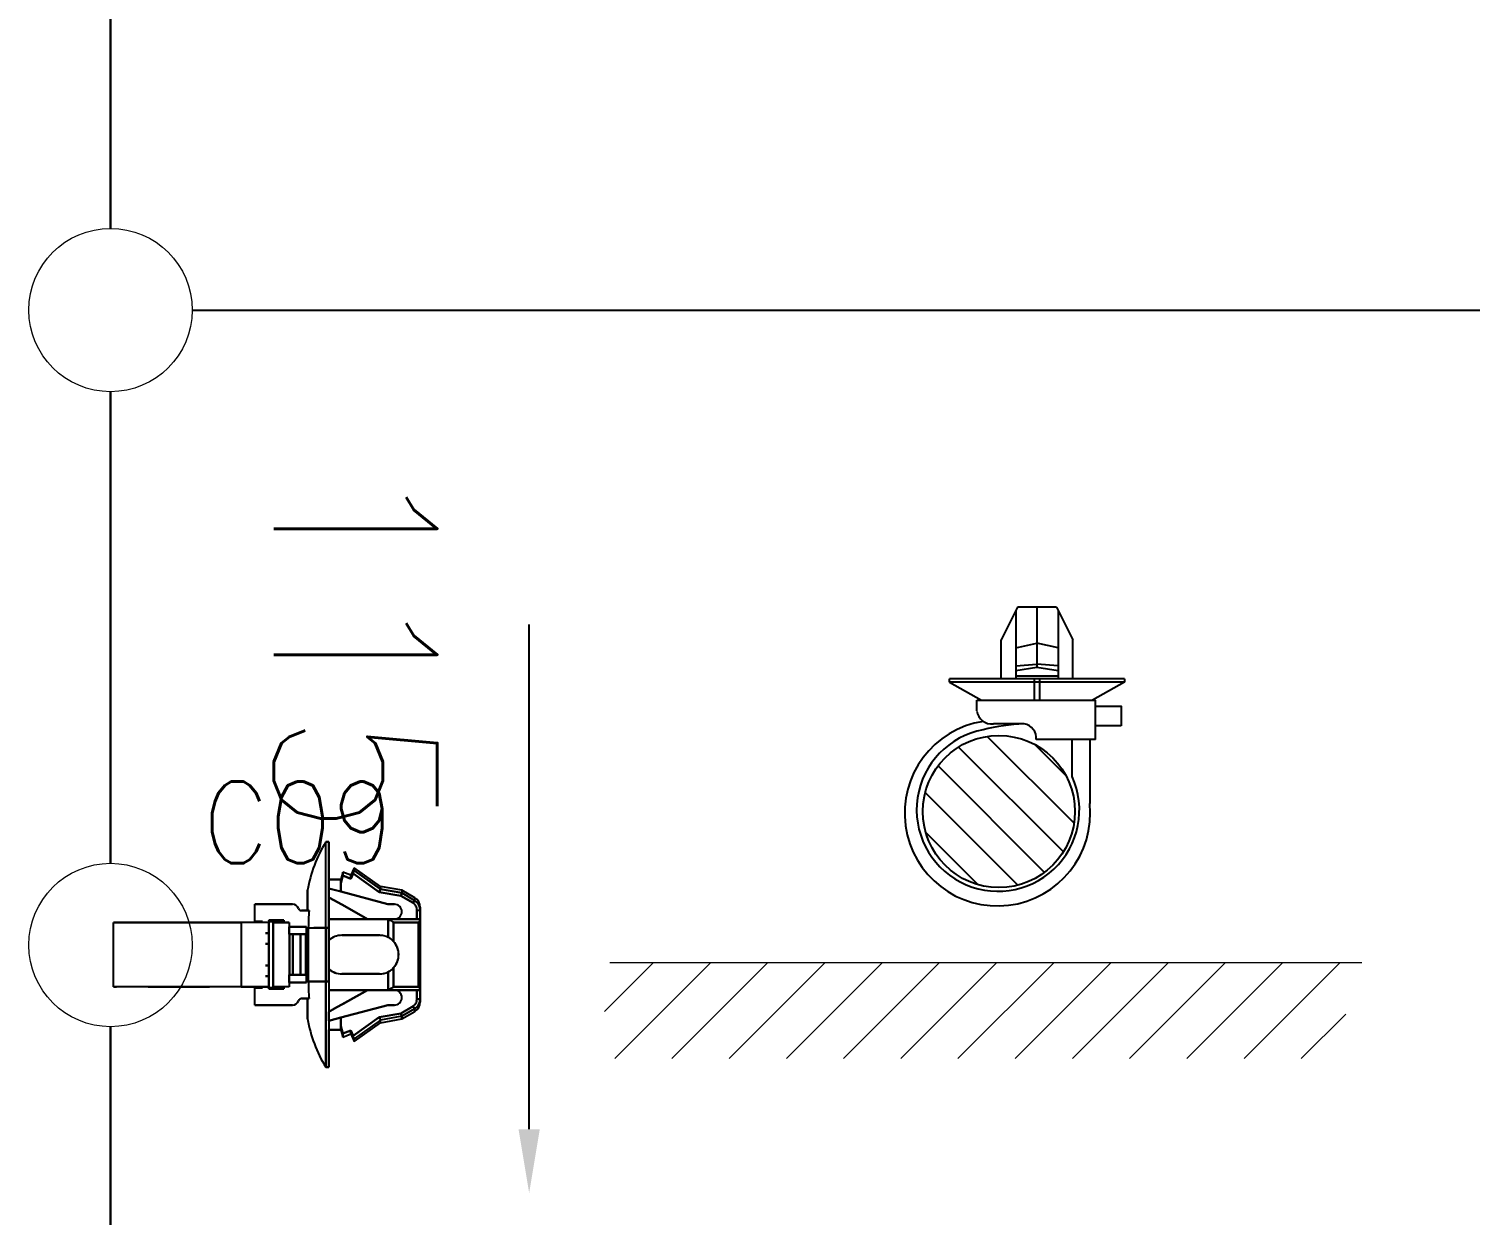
# Model space of a CAD drawing. Header units: inches. Extents: x 47316 to 59086, y 3141 to 11743.
# Drawn here: x 51375.23 to 51419.34, y 11097.46 to 11133.77 of the extents above; entities that cross this region are included whole.
import ezdxf

# ---------------------------------------------------------------- set-up
doc = ezdxf.new("R2010")
doc.units = ezdxf.units.IN
doc.header["$MEASUREMENT"] = 0
doc.layers.add('at_Entity', color=1, linetype='Continuous')
doc.layers.add('图形层', color=7, linetype='Continuous')
doc.styles.get("Standard").update_dxf_attribs({"font": ''})
doc.styles.add('样式 100', font='SimSun.ttf', dxfattribs={"width": 0.7, "height": 3.5})
doc.styles.get('Standard').set_extended_font_data('SimSun')
doc.linetypes.add('_VH_FELT_TAPE', pattern='A,0.4,-0.7,["FELT",Standard,S=0.3,R=0,X=-0.5,Y=-0.15],-0.7', length=1.8)

msp = doc.modelspace()

# ---------------------------------------------------------------- hatches: boundary and pattern name
at = {"lineweight": -3, "ltscale": 10}
h = msp.add_hatch(dxfattribs=at)
h.set_pattern_fill('JIS_WOOD', color=0, scale=1.206571, angle=180, style=0)
h.set_pattern_definition([(315, (47358.6333, 15622.5754), (0.60328539, 0.60328539), [])])
edge = h.paths.add_edge_path()
edge.add_ellipse((51404.919, 11109.816), major_axis=(2.328, 0), ratio=1, start_angle=0, end_angle=360)

# ---------------------------------------------------------------- linework, layer by layer
at = {"color": 142, "linetype": '_VH_FELT_TAPE', "lineweight": 30, "ltscale": 5}
for p, q in [((51377.729, 11154.507), (51377.729, 11127.666)), ((51377.729, 11108.23), (51377.729, 11122.666)), ((51377.729, 11103.23), (51377.729, 11068.562))]:
    msp.add_line(p, q, dxfattribs=at)
at = {"color": 142, "linetype": '_VH_FELT_TAPE', "lineweight": -3, "ltscale": 5}
msp.add_line((51380.229, 11125.166), (51498.92, 11125.166), dxfattribs=at)
at = {"color": 1, "lineweight": -3}
msp.add_line((51390.542, 11100.09), (51390.542, 11115.544), dxfattribs=at)
at = {"color": 0, "lineweight": -3}
for p, q in [((51404.243, 11112.893), (51404.243, 11113.228)), ((51405.693, 11112.497), (51404.753, 11112.497)), ((51407.874, 11112.018), (51406.058, 11112.018)), ((51407.162, 11110.891), (51407.162, 11112.018)), ((51407.7, 11112.018), (51407.7, 11110.065))]:
    msp.add_line(p, q, dxfattribs=at)
at = {"color": 1, "ltscale": 0.2}
for p, q in [((51384.316, 11106.257), (51384.316, 11108.884)), ((51384.316, 11106.257), (51384.316, 11108.884)), ((51384.414, 11106.257), (51384.414, 11108.884)), ((51384.414, 11108.884), (51384.414, 11106.257)), ((51384.316, 11101.988), (51384.316, 11104.615)), ((51384.316, 11104.615), (51384.316, 11101.988)), ((51384.414, 11104.615), (51384.414, 11101.988)), ((51384.414, 11104.615), (51384.414, 11101.988))]:
    msp.add_line(p, q, dxfattribs=at)
at = {"color": 1, "ltscale": 0.0075}
for p, q in [((51384.316, 11108.884), (51384.414, 11108.884)), ((51384.414, 11108.884), (51384.316, 11108.884)), ((51387.107, 11106.794), (51387.205, 11106.794)), ((51387.107, 11106.794), (51387.205, 11106.794)), ((51384.316, 11106.257), (51384.414, 11106.257)), ((51384.414, 11106.257), (51384.316, 11106.257)), ((51387.205, 11106.519), (51387.107, 11106.519)), ((51382.575, 11106.093), (51382.477, 11106.093)), ((51382.477, 11106.093), (51382.575, 11106.093)), ((51382.477, 11105.764), (51382.575, 11105.764)), ((51382.575, 11105.764), (51382.477, 11105.764)), ((51382.575, 11105.107), (51382.477, 11105.107)), ((51382.477, 11105.107), (51382.575, 11105.107)), ((51382.477, 11104.779), (51382.575, 11104.779)), ((51382.575, 11104.779), (51382.477, 11104.779)), ((51384.414, 11104.615), (51384.316, 11104.615)), ((51384.316, 11104.615), (51384.414, 11104.615)), ((51387.205, 11104.077), (51387.107, 11104.077)), ((51387.205, 11104.077), (51387.107, 11104.077)), ((51384.316, 11101.988), (51384.414, 11101.988)), ((51384.414, 11101.988), (51384.316, 11101.988))]:
    msp.add_line(p, q, dxfattribs=at)
at = {"color": 1, "ltscale": 0.087396}
for p, q in [((51384.414, 11108.884), (51384.414, 11107.736)), ((51384.414, 11101.988), (51384.414, 11103.136)), ((51384.414, 11101.988), (51384.414, 11103.136))]:
    msp.add_line(p, q, dxfattribs=at)
at = {"color": 1, "ltscale": 0.0875}
for p, q in [((51384.414, 11107.734), (51384.414, 11108.884)), ((51385.958, 11106.027), (51384.808, 11106.027)), ((51384.808, 11106.027), (51385.958, 11106.027)), ((51384.808, 11104.845), (51385.958, 11104.845)), ((51385.958, 11104.845), (51384.808, 11104.845)), ((51385.958, 11104.845), (51384.808, 11104.845))]:
    msp.add_line(p, q, dxfattribs=at)
at = {"color": 1, "ltscale": 0.019}
msp.add_line((51385.186, 11108.095), (51385.087, 11107.866), dxfattribs=at)
at = {"color": 1, "ltscale": 0.000903}
msp.add_line((51385.186, 11108.095), (51385.186, 11108.083), dxfattribs=at)
at = {"color": 1, "ltscale": 4.3e-05}
msp.add_line((51385.186, 11108.095), (51385.186, 11108.095), dxfattribs=at)
at = {"color": 1, "ltscale": 0.075271}
for p, q in [((51385.99, 11107.521), (51385.186, 11108.095)), ((51385.186, 11108.014), (51385.99, 11107.44)), ((51385.99, 11107.44), (51385.186, 11108.014)), ((51385.99, 11103.432), (51385.186, 11102.857)), ((51385.186, 11102.776), (51385.99, 11103.351))]:
    msp.add_line(p, q, dxfattribs=at)
at = {"color": 1, "ltscale": 4.9e-05}
msp.add_line((51385.186, 11108.095), (51385.186, 11108.095), dxfattribs=at)
at = {"color": 1, "ltscale": 0.000916}
msp.add_line((51385.186, 11108.095), (51385.186, 11108.083), dxfattribs=at)
at = {"color": 1, "ltscale": 0.005222}
msp.add_line((51385.186, 11108.083), (51385.186, 11108.014), dxfattribs=at)
at = {"color": 1, "ltscale": 0.005249}
msp.add_line((51385.186, 11108.083), (51385.186, 11108.014), dxfattribs=at)
at = {"color": 1, "ltscale": 0.027499}
for p, q in [((51384.775, 11107.734), (51384.414, 11107.734)), ((51384.414, 11107.734), (51384.775, 11107.734)), ((51384.775, 11103.137), (51384.414, 11103.137)), ((51384.414, 11103.137), (51384.775, 11103.137))]:
    msp.add_line(p, q, dxfattribs=at)
at = {"color": 1, "ltscale": 0.018183}
msp.add_line((51384.841, 11107.964), (51384.775, 11107.734), dxfattribs=at)
at = {"color": 1, "ltscale": 0.018199}
for p, q in [((51384.775, 11107.624), (51384.841, 11107.853)), ((51384.841, 11107.853), (51384.775, 11107.624)), ((51384.775, 11103.248), (51384.841, 11103.018)), ((51384.841, 11103.018), (51384.775, 11103.248))]:
    msp.add_line(p, q, dxfattribs=at)
at = {"color": 1, "ltscale": 0.000342}
for p, q in [((51384.775, 11107.73), (51384.775, 11107.734)), ((51384.775, 11103.137), (51384.775, 11103.142))]:
    msp.add_line(p, q, dxfattribs=at)
at = {"color": 1, "ltscale": 0.006641}
msp.add_line((51384.775, 11107.734), (51384.775, 11107.647), dxfattribs=at)
at = {"color": 1, "ltscale": 0.002142}
msp.add_line((51384.776, 11107.706), (51384.775, 11107.734), dxfattribs=at)
at = {"color": 1, "ltscale": 0.00033}
for p, q in [((51384.775, 11107.734), (51384.775, 11107.73)), ((51384.775, 11103.141), (51384.775, 11103.137)), ((51385.087, 11103.006), (51385.087, 11103.01))]:
    msp.add_line(p, q, dxfattribs=at)
at = {"color": 1, "ltscale": 0.002136}
msp.add_line((51384.775, 11107.734), (51384.775, 11107.706), dxfattribs=at)
at = {"color": 1, "ltscale": 0.001825}
msp.add_line((51384.775, 11107.73), (51384.776, 11107.706), dxfattribs=at)
at = {"color": 1, "ltscale": 0.003674}
for p, q in [((51384.775, 11107.682), (51384.775, 11107.73)), ((51384.775, 11103.142), (51384.775, 11103.19))]:
    msp.add_line(p, q, dxfattribs=at)
at = {"color": 1, "ltscale": 0.006299}
msp.add_line((51384.775, 11107.624), (51384.776, 11107.706), dxfattribs=at)
at = {"color": 1, "ltscale": 0.006305}
msp.add_line((51384.775, 11107.706), (51384.775, 11107.624), dxfattribs=at)
at = {"color": 1, "ltscale": 0.00329}
msp.add_line((51384.775, 11107.638), (51384.775, 11107.682), dxfattribs=at)
at = {"color": 1, "ltscale": 0.019785}
for p, q in [((51384.775, 11107.364), (51384.775, 11107.624)), ((51384.775, 11107.624), (51384.775, 11107.364)), ((51384.775, 11103.508), (51384.775, 11103.248)), ((51384.775, 11103.248), (51384.775, 11103.508))]:
    msp.add_line(p, q, dxfattribs=at)
at = {"color": 1, "ltscale": 0.008429}
for p, q in [((51384.841, 11107.853), (51384.841, 11107.964)), ((51385.087, 11103.117), (51385.087, 11103.006))]:
    msp.add_line(p, q, dxfattribs=at)
at = {"color": 1, "ltscale": 0.020195}
for p, q in [((51385.087, 11107.866), (51384.841, 11107.964)), ((51384.841, 11107.853), (51385.087, 11107.755)), ((51385.087, 11107.755), (51384.841, 11107.853)), ((51384.841, 11103.018), (51385.087, 11103.117)), ((51385.087, 11103.117), (51384.841, 11103.018)), ((51384.841, 11102.907), (51385.087, 11103.006))]:
    msp.add_line(p, q, dxfattribs=at)
at = {"color": 1, "ltscale": 0.008438}
msp.add_line((51384.841, 11107.964), (51384.841, 11107.853), dxfattribs=at)
at = {"color": 1, "ltscale": 0.002185}
msp.add_line((51384.841, 11107.91), (51384.841, 11107.938), dxfattribs=at)
at = {"color": 1, "ltscale": 0.013619}
for p, q in [((51385.087, 11107.755), (51385.158, 11107.919)), ((51385.158, 11107.919), (51385.087, 11107.755)), ((51385.087, 11103.117), (51385.158, 11102.952)), ((51385.158, 11102.952), (51385.087, 11103.117))]:
    msp.add_line(p, q, dxfattribs=at)
at = {"color": 1, "ltscale": 0.000912}
for p, q in [((51385.087, 11107.865), (51385.087, 11107.853)), ((51384.841, 11102.92), (51384.841, 11102.908))]:
    msp.add_line(p, q, dxfattribs=at)
at = {"color": 1, "ltscale": 0.002856}
msp.add_line((51385.087, 11107.861), (51385.088, 11107.824), dxfattribs=at)
at = {"color": 1, "ltscale": 0.002869}
msp.add_line((51385.087, 11107.824), (51385.087, 11107.861), dxfattribs=at)
at = {"color": 1, "ltscale": 0.00282}
for p, q in [((51385.087, 11107.853), (51385.087, 11107.816)), ((51384.841, 11102.957), (51384.841, 11102.92))]:
    msp.add_line(p, q, dxfattribs=at)
at = {"color": 1, "ltscale": 0.004715}
msp.add_line((51385.087, 11107.755), (51385.088, 11107.817), dxfattribs=at)
at = {"color": 1, "ltscale": 0.004687}
msp.add_line((51385.087, 11107.816), (51385.087, 11107.755), dxfattribs=at)
at = {"color": 1, "ltscale": 0.0009}
msp.add_line((51385.088, 11107.854), (51385.088, 11107.866), dxfattribs=at)
at = {"color": 1, "ltscale": 0.002832}
msp.add_line((51385.088, 11107.817), (51385.088, 11107.854), dxfattribs=at)
at = {"color": 1, "ltscale": 0.074459}
for p, q in [((51385.158, 11107.919), (51385.954, 11107.351)), ((51385.954, 11107.351), (51385.158, 11107.919)), ((51385.158, 11102.952), (51385.954, 11103.521)), ((51385.954, 11103.521), (51385.158, 11102.952))]:
    msp.add_line(p, q, dxfattribs=at)
at = {"color": 1, "ltscale": 0.047501}
for p, q in [((51383.757, 11107.406), (51383.757, 11106.782)), ((51383.757, 11106.782), (51383.757, 11107.406)), ((51383.757, 11104.089), (51383.757, 11103.466)), ((51383.757, 11103.466), (51383.757, 11104.089))]:
    msp.add_line(p, q, dxfattribs=at)
at = {"color": 1, "ltscale": 0.028456}
for p, q in [((51384.775, 11107.364), (51384.414, 11107.46)), ((51384.414, 11107.46), (51384.775, 11107.364)), ((51384.775, 11103.508), (51384.414, 11103.412)), ((51384.414, 11103.412), (51384.775, 11103.508))]:
    msp.add_line(p, q, dxfattribs=at)
at = {"color": 1, "ltscale": 0.020602}
for p, q in [((51384.414, 11107.46), (51384.414, 11107.189)), ((51384.414, 11103.412), (51384.414, 11103.682)), ((51384.414, 11103.412), (51384.414, 11103.682))]:
    msp.add_line(p, q, dxfattribs=at)
at = {"color": 1, "ltscale": 0.020749}
msp.add_line((51384.414, 11107.187), (51384.414, 11107.46), dxfattribs=at)
at = {"color": 1, "ltscale": 0.015289}
msp.add_line((51384.588, 11107.089), (51384.414, 11107.187), dxfattribs=at)
at = {"color": 1, "ltscale": 0.015242}
for p, q in [((51384.414, 11107.187), (51384.588, 11107.089)), ((51384.588, 11103.783), (51384.414, 11103.684))]:
    msp.add_line(p, q, dxfattribs=at)
at = {"color": 1, "ltscale": 0.11383}
for p, q in [((51386.22, 11106.979), (51384.775, 11107.364)), ((51384.775, 11107.364), (51386.22, 11106.979)), ((51386.22, 11103.892), (51384.775, 11103.508)), ((51384.775, 11103.508), (51386.22, 11103.892))]:
    msp.add_line(p, q, dxfattribs=at)
at = {"color": 1, "ltscale": 0.004321}
for p, q in [((51385.976, 11107.403), (51385.954, 11107.351)), ((51385.954, 11107.351), (51385.976, 11107.403)), ((51385.954, 11103.521), (51385.976, 11103.468)), ((51385.976, 11103.468), (51385.954, 11103.521))]:
    msp.add_line(p, q, dxfattribs=at)
at = {"color": 1, "ltscale": 0.051095}
for p, q in [((51385.954, 11107.351), (51386.615, 11107.235)), ((51386.615, 11107.235), (51385.954, 11107.351)), ((51385.954, 11103.521), (51386.615, 11103.636)), ((51386.615, 11103.636), (51385.954, 11103.521))]:
    msp.add_line(p, q, dxfattribs=at)
at = {"color": 1, "ltscale": 0.000205}
for p, q in [((51385.977, 11107.406), (51385.976, 11107.403)), ((51385.976, 11107.403), (51385.977, 11107.406)), ((51385.976, 11103.468), (51385.977, 11103.466)), ((51385.977, 11103.466), (51385.976, 11103.468))]:
    msp.add_line(p, q, dxfattribs=at)
at = {"color": 1, "ltscale": 0.002621}
for p, q in [((51385.99, 11107.437), (51385.977, 11107.406)), ((51385.977, 11107.406), (51385.99, 11107.437)), ((51385.977, 11103.466), (51385.99, 11103.434)), ((51385.99, 11103.434), (51385.977, 11103.466))]:
    msp.add_line(p, q, dxfattribs=at)
at = {"color": 1, "ltscale": 0.006168}
for p, q in [((51385.99, 11107.44), (51385.99, 11107.521)), ((51385.99, 11107.521), (51385.99, 11107.44))]:
    msp.add_line(p, q, dxfattribs=at)
at = {"color": 1, "ltscale": 0.05076}
for p, q in [((51386.647, 11107.406), (51385.99, 11107.521)), ((51385.99, 11103.351), (51386.647, 11103.466))]:
    msp.add_line(p, q, dxfattribs=at)
at = {"color": 1, "ltscale": 0.050773}
for p, q in [((51385.99, 11107.437), (51386.647, 11107.322)), ((51386.647, 11107.322), (51385.99, 11107.437)), ((51386.647, 11103.549), (51385.99, 11103.434))]:
    msp.add_line(p, q, dxfattribs=at)
at = {"color": 1, "ltscale": 0.004276}
for p, q in [((51386.634, 11107.288), (51386.615, 11107.235)), ((51386.615, 11107.235), (51386.634, 11107.288)), ((51386.634, 11103.584), (51386.615, 11103.636)), ((51386.615, 11103.636), (51386.634, 11103.584))]:
    msp.add_line(p, q, dxfattribs=at)
at = {"color": 1, "ltscale": 0.0329}
for p, q in [((51386.615, 11107.235), (51386.987, 11107.016)), ((51386.987, 11107.016), (51386.615, 11107.235)), ((51386.615, 11103.636), (51386.987, 11103.856)), ((51386.987, 11103.856), (51386.615, 11103.636))]:
    msp.add_line(p, q, dxfattribs=at)
at = {"color": 1, "ltscale": 0.002806}
for p, q in [((51386.647, 11107.322), (51386.634, 11107.288)), ((51386.634, 11103.584), (51386.647, 11103.549))]:
    msp.add_line(p, q, dxfattribs=at)
at = {"color": 1, "ltscale": 0.00266}
for p, q in [((51386.635, 11107.29), (51386.647, 11107.322)), ((51386.647, 11103.549), (51386.635, 11103.582))]:
    msp.add_line(p, q, dxfattribs=at)
at = {"color": 1, "ltscale": 0.006223}
for p, q in [((51386.647, 11107.406), (51386.647, 11107.324)), ((51386.647, 11107.406), (51386.647, 11107.324)), ((51386.647, 11103.466), (51386.647, 11103.547))]:
    msp.add_line(p, q, dxfattribs=at)
at = {"color": 1, "ltscale": 0.034946}
for p, q in [((51387.043, 11107.173), (51386.647, 11107.406)), ((51386.647, 11103.466), (51387.043, 11103.698))]:
    msp.add_line(p, q, dxfattribs=at)
at = {"color": 1, "ltscale": 0.034208}
for p, q in [((51387.034, 11107.096), (51386.647, 11107.324)), ((51387.034, 11103.775), (51386.647, 11103.547))]:
    msp.add_line(p, q, dxfattribs=at)
at = {"color": 1, "ltscale": 0.000128}
for p, q in [((51386.647, 11107.322), (51386.647, 11107.324)), ((51386.647, 11103.547), (51386.647, 11103.549)), ((51386.647, 11103.549), (51386.647, 11103.547))]:
    msp.add_line(p, q, dxfattribs=at)
at = {"color": 1, "ltscale": 0.034163}
for p, q in [((51386.647, 11107.322), (51387.034, 11107.096)), ((51387.034, 11103.775), (51386.647, 11103.549))]:
    msp.add_line(p, q, dxfattribs=at)
at = {"color": 1, "ltscale": 0.005864}
msp.add_line((51387.044, 11107.173), (51387.034, 11107.096), dxfattribs=at)
at = {"color": 1, "ltscale": 0.005865}
for p, q in [((51387.043, 11107.173), (51387.034, 11107.096)), ((51387.034, 11103.775), (51387.043, 11103.699))]:
    msp.add_line(p, q, dxfattribs=at)
at = {"color": 1, "ltscale": 0.025}
for p, q in [((51382.477, 11106.979), (51382.148, 11106.979)), ((51382.571, 11105.764), (51382.571, 11106.093)), ((51382.571, 11105.764), (51382.571, 11106.093)), ((51382.575, 11105.764), (51382.575, 11106.093)), ((51382.571, 11104.779), (51382.571, 11105.107)), ((51382.571, 11104.779), (51382.571, 11105.107))]:
    msp.add_line(p, q, dxfattribs=at)
at = {"color": 1, "ltscale": 0.039999}
for p, q in [((51382.148, 11106.454), (51382.148, 11106.979)), ((51382.148, 11106.454), (51382.148, 11106.979)), ((51382.148, 11103.892), (51382.148, 11104.418)), ((51382.148, 11103.892), (51382.148, 11104.418))]:
    msp.add_line(p, q, dxfattribs=at)
at = {"color": 1, "ltscale": 0.022501}
for p, q in [((51382.148, 11106.979), (51382.444, 11106.979)), ((51382.148, 11106.979), (51382.444, 11106.979)), ((51382.148, 11103.892), (51382.444, 11103.892)), ((51382.444, 11103.892), (51382.148, 11103.892))]:
    msp.add_line(p, q, dxfattribs=at)
at = {"color": 1, "ltscale": 0.064999}
for p, q in [((51382.444, 11106.979), (51383.298, 11106.979)), ((51382.444, 11106.979), (51383.298, 11106.979)), ((51382.444, 11103.892), (51383.298, 11103.892)), ((51383.298, 11103.892), (51382.444, 11103.892))]:
    msp.add_line(p, q, dxfattribs=at)
at = {"color": 1, "ltscale": 0.0625}
msp.add_line((51383.298, 11106.979), (51382.477, 11106.979), dxfattribs=at)
at = {"color": 1, "ltscale": 0.013786}
msp.add_line((51383.757, 11106.782), (51383.576, 11106.782), dxfattribs=at)
at = {"color": 1, "ltscale": 0.017471}
for p, q in [((51383.806, 11106.782), (51383.576, 11106.782)), ((51383.806, 11104.089), (51383.576, 11104.089))]:
    msp.add_line(p, q, dxfattribs=at)
at = {"color": 1, "ltscale": 0.017476}
for p, q in [((51383.576, 11106.782), (51383.806, 11106.782)), ((51383.576, 11104.089), (51383.806, 11104.089))]:
    msp.add_line(p, q, dxfattribs=at)
at = {"color": 1, "ltscale": 0.00369}
for p, q in [((51383.806, 11106.782), (51383.757, 11106.782)), ((51383.757, 11104.089), (51383.806, 11104.089))]:
    msp.add_line(p, q, dxfattribs=at)
at = {"color": 1, "ltscale": 0.02697}
msp.add_line((51384.897, 11106.915), (51384.588, 11107.089), dxfattribs=at)
at = {"color": 1, "ltscale": 0.026985}
for p, q in [((51384.588, 11107.089), (51384.897, 11106.914)), ((51384.897, 11103.957), (51384.588, 11103.783))]:
    msp.add_line(p, q, dxfattribs=at)
at = {"color": 1, "ltscale": 0.065039}
msp.add_line((51385.596, 11106.519), (51384.852, 11106.94), dxfattribs=at)
at = {"color": 1, "ltscale": 0.06116}
msp.add_line((51385.596, 11106.519), (51384.897, 11106.915), dxfattribs=at)
at = {"color": 1, "ltscale": 0.061156}
for p, q in [((51384.897, 11106.914), (51385.596, 11106.519)), ((51385.596, 11104.352), (51384.897, 11103.957))]:
    msp.add_line(p, q, dxfattribs=at)
at = {"color": 1, "ltscale": 0.014999}
for p, q in [((51386.417, 11106.979), (51386.22, 11106.979)), ((51386.22, 11106.979), (51386.417, 11106.979)), ((51386.417, 11103.892), (51386.22, 11103.892)), ((51386.417, 11103.892), (51386.22, 11103.892)), ((51386.22, 11103.892), (51386.417, 11103.892))]:
    msp.add_line(p, q, dxfattribs=at)
at = {"color": 1, "ltscale": 0.007092}
for p, q in [((51386.987, 11107.016), (51387.034, 11107.096)), ((51387.034, 11107.096), (51386.987, 11107.016)), ((51387.034, 11103.775), (51386.987, 11103.856)), ((51386.987, 11103.856), (51387.034, 11103.775))]:
    msp.add_line(p, q, dxfattribs=at)
at = {"color": 1}
for p, q in [((51387.105, 11107.041), (51387.034, 11107.096)), ((51387.119, 11107.026), (51387.034, 11107.096)), ((51387.159, 11106.969), (51387.105, 11107.041)), ((51387.161, 11106.967), (51387.119, 11107.026)), ((51387.193, 11106.885), (51387.159, 11106.969)), ((51387.194, 11106.883), (51387.161, 11106.967)), ((51387.205, 11106.794), (51387.193, 11106.885)), ((51387.205, 11106.794), (51387.194, 11106.883)), ((51386.478, 11105.716), (51386.395, 11105.834)), ((51386.509, 11105.649), (51386.478, 11105.716)), ((51386.395, 11105.038), (51386.478, 11105.155)), ((51386.478, 11105.155), (51386.509, 11105.222)), ((51387.184, 11103.955), (51387.205, 11104.077)), ((51387.193, 11103.987), (51387.205, 11104.077)), ((51387.034, 11103.775), (51387.106, 11103.831)), ((51387.034, 11103.775), (51387.094, 11103.819)), ((51387.094, 11103.819), (51387.142, 11103.875)), ((51387.106, 11103.831), (51387.159, 11103.903)), ((51387.142, 11103.875), (51387.184, 11103.955)), ((51387.159, 11103.903), (51387.193, 11103.987))]:
    msp.add_line(p, q, dxfattribs=at)
at = {"color": 1, "ltscale": 0.020941}
for p, q in [((51387.107, 11106.794), (51387.107, 11106.519)), ((51387.107, 11106.519), (51387.107, 11106.794)), ((51387.205, 11106.519), (51387.205, 11106.794)), ((51387.205, 11106.794), (51387.205, 11106.519)), ((51387.107, 11104.077), (51387.107, 11104.352)), ((51387.107, 11104.352), (51387.107, 11104.077)), ((51387.205, 11104.077), (51387.205, 11104.352)), ((51387.205, 11104.352), (51387.205, 11104.077))]:
    msp.add_line(p, q, dxfattribs=at)
at = {"color": 1, "ltscale": 0.015729}
msp.add_line((51387.205, 11106.683), (51387.205, 11106.89), dxfattribs=at)
at = {"color": 1, "ltscale": 0.015717}
msp.add_line((51387.205, 11106.889), (51387.205, 11106.683), dxfattribs=at)
at = {"color": 1, "ltscale": 0.012512}
for p, q in [((51387.205, 11106.519), (51387.205, 11106.683)), ((51387.205, 11104.189), (51387.205, 11104.353))]:
    msp.add_line(p, q, dxfattribs=at)
at = {"color": 1, "ltscale": 0.378897}
msp.add_line((51377.825, 11106.421), (51381.725, 11106.421), dxfattribs=at)
at = {"color": 1, "ltscale": 0.15}
for p, q in [((51377.825, 11104.451), (51377.825, 11106.421)), ((51381.725, 11106.421), (51381.725, 11104.451)), ((51381.725, 11106.421), (51381.725, 11104.451)), ((51382.707, 11104.451), (51382.707, 11106.421)), ((51382.707, 11106.421), (51382.707, 11104.451)), ((51383.199, 11106.421), (51383.199, 11104.451)), ((51383.199, 11106.421), (51383.199, 11104.451)), ((51387.156, 11104.451), (51387.156, 11106.421)), ((51387.156, 11106.421), (51387.156, 11104.451))]:
    msp.add_line(p, q, dxfattribs=at)
at = {"color": 1, "ltscale": 0.215019}
msp.add_line((51380.505, 11106.421), (51377.825, 11106.421), dxfattribs=at)
at = {"color": 1, "ltscale": 0.315749}
msp.add_line((51377.825, 11106.421), (51381.388, 11106.421), dxfattribs=at)
at = {"color": 1, "ltscale": 0.378905}
msp.add_line((51381.725, 11106.421), (51377.825, 11106.421), dxfattribs=at)
at = {"color": 1, "ltscale": 0.315758}
msp.add_line((51377.825, 11106.421), (51381.388, 11106.421), dxfattribs=at)
at = {"color": 1, "ltscale": 0.179182}
msp.add_line((51380.371, 11106.421), (51378.018, 11106.421), dxfattribs=at)
at = {"color": 1, "ltscale": 0.026669}
for p, q in [((51380.371, 11106.421), (51380.721, 11106.421)), ((51380.721, 11106.421), (51380.371, 11106.421)), ((51380.505, 11106.421), (51380.855, 11106.421))]:
    msp.add_line(p, q, dxfattribs=at)
at = {"color": 1, "ltscale": 0.108633}
msp.add_line((51382.148, 11106.421), (51380.721, 11106.421), dxfattribs=at)
at = {"color": 1, "ltscale": 0.076392}
msp.add_line((51381.725, 11106.421), (51380.721, 11106.421), dxfattribs=at)
at = {"color": 1, "ltscale": 0.098454}
msp.add_line((51382.148, 11106.421), (51380.855, 11106.421), dxfattribs=at)
at = {"color": 1, "ltscale": 0.057913}
msp.add_line((51382.148, 11106.421), (51381.388, 11106.421), dxfattribs=at)
at = {"color": 1, "ltscale": 0.0644}
for p, q in [((51382.571, 11106.421), (51381.725, 11106.421)), ((51382.571, 11106.421), (51381.725, 11106.421)), ((51381.725, 11104.451), (51382.571, 11104.451)), ((51382.571, 11104.451), (51381.725, 11104.451))]:
    msp.add_line(p, q, dxfattribs=at)
at = {"color": 1, "ltscale": 0.0175}
for p, q in [((51382.148, 11106.454), (51382.378, 11106.454)), ((51382.148, 11106.454), (51382.378, 11106.454)), ((51382.378, 11106.454), (51382.148, 11106.454)), ((51382.148, 11104.418), (51382.378, 11104.418)), ((51382.378, 11104.418), (51382.148, 11104.418))]:
    msp.add_line(p, q, dxfattribs=at)
at = {"color": 1, "ltscale": 0.002499}
for p, q in [((51382.148, 11106.421), (51382.148, 11106.454)), ((51382.378, 11106.454), (51382.378, 11106.421)), ((51382.378, 11106.421), (51382.378, 11106.454)), ((51382.575, 11106.487), (51382.575, 11106.454)), ((51382.575, 11106.487), (51382.575, 11106.454)), ((51383.002, 11106.454), (51383.002, 11106.421)), ((51383.002, 11106.421), (51383.002, 11106.454)), ((51383.002, 11106.454), (51383.002, 11106.421)), ((51382.148, 11104.418), (51382.148, 11104.451)), ((51382.378, 11104.451), (51382.378, 11104.418)), ((51382.378, 11104.418), (51382.378, 11104.451)), ((51382.575, 11104.385), (51382.575, 11104.418)), ((51382.575, 11104.418), (51382.575, 11104.385)), ((51382.575, 11104.418), (51382.575, 11104.385)), ((51383.002, 11104.451), (51383.002, 11104.418)), ((51383.002, 11104.418), (51383.002, 11104.451)), ((51383.002, 11104.451), (51383.002, 11104.418))]:
    msp.add_line(p, q, dxfattribs=at)
at = {"color": 1, "ltscale": 2.6e-05}
for p, q in [((51382.149, 11106.454), (51382.148, 11106.454)), ((51382.148, 11104.418), (51382.149, 11104.418))]:
    msp.add_line(p, q, dxfattribs=at)
at = {"color": 1, "ltscale": 0.000629}
msp.add_line((51382.575, 11106.478), (51382.575, 11106.487), dxfattribs=at)
at = {"color": 1, "ltscale": 0.035001}
for p, q in [((51382.575, 11106.487), (51383.035, 11106.487)), ((51383.035, 11106.487), (51382.575, 11106.487)), ((51384.414, 11106.257), (51383.954, 11106.257)), ((51384.414, 11106.257), (51383.954, 11106.257)), ((51383.035, 11104.385), (51382.575, 11104.385)), ((51383.035, 11104.385), (51382.575, 11104.385)), ((51382.575, 11104.385), (51383.035, 11104.385))]:
    msp.add_line(p, q, dxfattribs=at)
at = {"color": 1, "ltscale": 0.154999}
for p, q in [((51382.575, 11106.454), (51382.575, 11104.418)), ((51382.575, 11104.418), (51382.575, 11106.454))]:
    msp.add_line(p, q, dxfattribs=at)
at = {"color": 1, "ltscale": 0.032501}
for p, q in [((51382.575, 11106.454), (51383.002, 11106.454)), ((51382.575, 11106.454), (51383.002, 11106.454)), ((51382.575, 11104.418), (51383.002, 11104.418)), ((51383.002, 11104.418), (51382.575, 11104.418))]:
    msp.add_line(p, q, dxfattribs=at)
at = {"color": 1, "ltscale": 0.021939}
msp.add_line((51382.575, 11106.454), (51382.863, 11106.454), dxfattribs=at)
at = {"color": 1, "ltscale": 0.0375}
for p, q in [((51382.707, 11106.421), (51383.199, 11106.421)), ((51383.199, 11106.421), (51382.707, 11106.421)), ((51383.199, 11104.451), (51382.707, 11104.451)), ((51383.199, 11104.451), (51382.707, 11104.451))]:
    msp.add_line(p, q, dxfattribs=at)
at = {"color": 1, "ltscale": 0.010562}
msp.add_line((51383.002, 11106.454), (51382.863, 11106.454), dxfattribs=at)
at = {"color": 1, "ltscale": 0.002502}
msp.add_line((51383.035, 11106.421), (51383.002, 11106.421), dxfattribs=at)
at = {"color": 1, "ltscale": 0.004999}
for p, q in [((51383.035, 11106.487), (51383.035, 11106.421)), ((51383.035, 11106.421), (51383.035, 11106.487)), ((51383.035, 11104.451), (51383.035, 11104.385)), ((51383.035, 11104.385), (51383.035, 11104.451))]:
    msp.add_line(p, q, dxfattribs=at)
at = {"color": 1, "ltscale": 0.040002}
for p, q in [((51383.199, 11106.29), (51383.725, 11106.29)), ((51383.725, 11106.29), (51383.199, 11106.29)), ((51383.725, 11104.582), (51383.199, 11104.582)), ((51383.725, 11104.582), (51383.199, 11104.582)), ((51383.199, 11104.582), (51383.725, 11104.582))]:
    msp.add_line(p, q, dxfattribs=at)
at = {"color": 1, "ltscale": 0.017502}
for p, q in [((51383.199, 11106.06), (51383.199, 11106.29)), ((51383.199, 11104.582), (51383.199, 11104.812))]:
    msp.add_line(p, q, dxfattribs=at)
at = {"color": 1, "ltscale": 0.129999}
for p, q in [((51383.725, 11106.29), (51383.725, 11104.582)), ((51383.725, 11104.582), (51383.725, 11106.29))]:
    msp.add_line(p, q, dxfattribs=at)
at = {"color": 1, "ltscale": 0.040567}
for p, q in [((51383.783, 11106.257), (51384.316, 11106.257)), ((51383.783, 11104.615), (51384.316, 11104.615))]:
    msp.add_line(p, q, dxfattribs=at)
at = {"color": 1, "ltscale": 0.125}
for p, q in [((51383.783, 11104.615), (51383.783, 11106.257)), ((51383.783, 11106.257), (51383.783, 11104.615)), ((51384.316, 11104.615), (51384.316, 11106.257)), ((51384.316, 11106.257), (51384.316, 11104.615)), ((51384.414, 11104.615), (51384.414, 11106.257)), ((51384.414, 11106.257), (51384.414, 11104.615))]:
    msp.add_line(p, q, dxfattribs=at)
at = {"color": 1, "ltscale": 0.040569}
for p, q in [((51383.783, 11106.257), (51384.316, 11106.257)), ((51384.316, 11104.615), (51383.783, 11104.615))]:
    msp.add_line(p, q, dxfattribs=at)
at = {"color": 1, "ltscale": 0.089999}
for p, q in [((51384.414, 11106.519), (51385.596, 11106.519)), ((51385.596, 11106.519), (51384.414, 11106.519)), ((51385.596, 11104.352), (51384.414, 11104.352)), ((51384.414, 11104.352), (51385.596, 11104.352))]:
    msp.add_line(p, q, dxfattribs=at)
at = {"color": 1, "ltscale": 0.040697}
msp.add_line((51385.474, 11106.519), (51384.94, 11106.519), dxfattribs=at)
at = {"color": 1, "ltscale": 0.040701}
msp.add_line((51384.94, 11106.519), (51385.474, 11106.519), dxfattribs=at)
at = {"color": 1, "ltscale": 0.039936}
for p, q in [((51385.596, 11106.519), (51386.121, 11106.519)), ((51386.121, 11106.519), (51385.596, 11106.519)), ((51386.121, 11104.352), (51385.596, 11104.352)), ((51385.596, 11104.352), (51386.121, 11104.352))]:
    msp.add_line(p, q, dxfattribs=at)
at = {"color": 1, "ltscale": 0.048712}
msp.add_line((51386.236, 11106.519), (51385.596, 11106.519), dxfattribs=at)
at = {"color": 1, "ltscale": 0.082565}
for p, q in [((51387.205, 11106.519), (51386.121, 11106.519)), ((51386.121, 11106.519), (51387.205, 11106.519)), ((51386.121, 11104.352), (51387.205, 11104.352)), ((51387.205, 11104.352), (51386.121, 11104.352))]:
    msp.add_line(p, q, dxfattribs=at)
at = {"color": 1, "ltscale": 0.041339}
for p, q in [((51386.231, 11106.503), (51386.231, 11105.96)), ((51386.231, 11105.96), (51386.231, 11106.503)), ((51386.231, 11104.912), (51386.231, 11104.369)), ((51386.231, 11104.369), (51386.231, 11104.912))]:
    msp.add_line(p, q, dxfattribs=at)
at = {"color": 1, "ltscale": 0.002634}
for p, q in [((51386.231, 11106.503), (51386.264, 11106.491)), ((51386.264, 11104.381), (51386.231, 11104.369))]:
    msp.add_line(p, q, dxfattribs=at)
at = {"color": 1, "ltscale": 0.002635}
for p, q in [((51386.264, 11106.491), (51386.231, 11106.503)), ((51386.231, 11104.369), (51386.264, 11104.381))]:
    msp.add_line(p, q, dxfattribs=at)
at = {"color": 1, "ltscale": 0.008279}
msp.add_line((51386.345, 11106.519), (51386.236, 11106.519), dxfattribs=at)
at = {"color": 1, "ltscale": 0.005516}
msp.add_line((51386.417, 11106.519), (51386.345, 11106.519), dxfattribs=at)
at = {"color": 1, "ltscale": 0.044711}
for p, q in [((51386.395, 11105.834), (51386.395, 11106.421)), ((51386.395, 11106.421), (51386.395, 11105.834)), ((51386.395, 11104.451), (51386.395, 11105.038)), ((51386.395, 11105.038), (51386.395, 11104.451))]:
    msp.add_line(p, q, dxfattribs=at)
at = {"color": 1, "ltscale": 0.057954}
for p, q in [((51386.395, 11106.421), (51387.156, 11106.421)), ((51387.156, 11106.421), (51386.395, 11106.421)), ((51387.156, 11104.451), (51386.395, 11104.451)), ((51386.395, 11104.451), (51387.156, 11104.451))]:
    msp.add_line(p, q, dxfattribs=at)
at = {"color": 1, "ltscale": 0.052501}
msp.add_line((51387.107, 11106.519), (51386.417, 11106.519), dxfattribs=at)
at = {"color": 1, "ltscale": 0.000995}
for p, q in [((51387.205, 11106.506), (51387.205, 11106.519)), ((51387.205, 11106.519), (51387.205, 11106.506)), ((51387.205, 11104.352), (51387.205, 11104.365)), ((51387.205, 11104.365), (51387.205, 11104.352))]:
    msp.add_line(p, q, dxfattribs=at)
at = {"color": 1, "ltscale": 0.163214}
msp.add_line((51387.205, 11104.364), (51387.205, 11106.508), dxfattribs=at)
at = {"color": 1, "ltscale": 0.163013}
msp.add_line((51387.205, 11106.506), (51387.205, 11104.365), dxfattribs=at)
at = {"color": 1, "ltscale": 0.00087}
for p, q in [((51383.211, 11106.06), (51383.199, 11106.06)), ((51383.199, 11106.06), (51383.211, 11106.06)), ((51383.211, 11104.812), (51383.199, 11104.812)), ((51383.199, 11104.812), (51383.211, 11104.812))]:
    msp.add_line(p, q, dxfattribs=at)
at = {"color": 1, "ltscale": 0.023952}
msp.add_line((51383.514, 11106.06), (51383.199, 11106.06), dxfattribs=at)
at = {"color": 1, "ltscale": 0.007443}
for p, q in [((51383.308, 11106.06), (51383.211, 11106.06)), ((51383.211, 11106.06), (51383.308, 11106.06)), ((51383.308, 11104.812), (51383.211, 11104.812)), ((51383.211, 11104.812), (51383.308, 11104.812))]:
    msp.add_line(p, q, dxfattribs=at)
at = {"color": 1, "ltscale": 0.095001}
for p, q in [((51383.211, 11106.06), (51383.211, 11104.812)), ((51383.211, 11104.812), (51383.211, 11106.06)), ((51383.308, 11106.06), (51383.308, 11104.812)), ((51383.308, 11104.812), (51383.308, 11106.06)), ((51383.543, 11104.812), (51383.543, 11106.06)), ((51383.543, 11106.06), (51383.543, 11104.812)), ((51383.706, 11104.812), (51383.706, 11106.06))]:
    msp.add_line(p, q, dxfattribs=at)
at = {"color": 1, "ltscale": 0.017839}
for p, q in [((51383.543, 11106.06), (51383.308, 11106.06)), ((51383.308, 11106.06), (51383.543, 11106.06)), ((51383.543, 11104.812), (51383.308, 11104.812)), ((51383.308, 11104.812), (51383.543, 11104.812))]:
    msp.add_line(p, q, dxfattribs=at)
at = {"color": 1, "ltscale": 0.014789}
msp.add_line((51383.53, 11106.06), (51383.725, 11106.06), dxfattribs=at)
at = {"color": 1, "ltscale": 0.013841}
for p, q in [((51383.724, 11106.06), (51383.543, 11106.06)), ((51383.543, 11104.812), (51383.724, 11104.812))]:
    msp.add_line(p, q, dxfattribs=at)
at = {"color": 1, "ltscale": 0.012407}
for p, q in [((51383.706, 11106.06), (51383.543, 11106.06)), ((51383.706, 11104.812), (51383.543, 11104.812))]:
    msp.add_line(p, q, dxfattribs=at)
at = {"color": 1, "ltscale": 0.001863}
msp.add_line((51386.378, 11105.851), (51386.395, 11105.833), dxfattribs=at)
at = {"color": 1, "ltscale": 0.000505}
msp.add_line((51386.395, 11105.834), (51386.39, 11105.838), dxfattribs=at)
at = {"color": 1, "ltscale": 0.000322}
msp.add_line((51382.575, 11105.764), (51382.571, 11105.764), dxfattribs=at)
at = {"color": 1, "ltscale": 0.023056}
msp.add_line((51382.575, 11104.805), (51382.575, 11105.107), dxfattribs=at)
at = {"color": 1, "ltscale": 0.000598}
msp.add_line((51386.395, 11105.038), (51386.389, 11105.032), dxfattribs=at)
at = {"color": 1, "lineweight": 0}
for p, q in [((51392.846, 11103.69, 0), (51394.338, 11105.181, 0)), ((51393.016, 11105.195), (51416.023, 11105.195)), ((51393.16, 11102.253, 0), (51396.089, 11105.181, 0)), ((51394.911, 11102.253, 0), (51397.84, 11105.181, 0)), ((51396.662, 11102.253, 0), (51399.591, 11105.181, 0)), ((51398.414, 11102.253, 0), (51401.342, 11105.181, 0)), ((51400.165, 11102.253, 0), (51403.093, 11105.181, 0)), ((51401.916, 11102.253, 0), (51404.844, 11105.181, 0)), ((51403.667, 11102.253, 0), (51406.596, 11105.181, 0)), ((51405.418, 11102.253, 0), (51408.347, 11105.181, 0)), ((51407.169, 11102.253, 0), (51410.098, 11105.181, 0)), ((51408.92, 11102.253, 0), (51411.849, 11105.181, 0)), ((51410.672, 11102.253, 0), (51413.6, 11105.181, 0)), ((51412.423, 11102.253, 0), (51415.351, 11105.181, 0)), ((51414.174, 11102.253, 0), (51415.535, 11103.614, 0))]:
    msp.add_line(p, q, dxfattribs=at)
at = {"color": 1, "ltscale": 0.000368}
msp.add_line((51382.57, 11104.779), (51382.575, 11104.779), dxfattribs=at)
at = {"color": 1, "ltscale": 0.001447}
msp.add_line((51383.706, 11104.812), (51383.725, 11104.812), dxfattribs=at)
at = {"color": 1, "ltscale": 0.02751}
msp.add_line((51384.316, 11104.615), (51383.954, 11104.615), dxfattribs=at)
msp.add_line((51384.316, 11104.615), (51383.954, 11104.615), dxfattribs=at)
at = {"color": 1, "ltscale": 0.378893}
msp.add_line((51381.725, 11104.451), (51377.825, 11104.451), dxfattribs=at)
at = {"color": 1, "ltscale": 0.0272}
msp.add_line((51377.913, 11104.451), (51377.825, 11104.451), dxfattribs=at)
at = {"color": 1, "ltscale": 0.37888}
msp.add_line((51381.725, 11104.451), (51377.825, 11104.451), dxfattribs=at)
at = {"color": 1, "ltscale": 0.027199}
msp.add_line((51377.825, 11104.451), (51377.913, 11104.451), dxfattribs=at)
at = {"color": 1, "ltscale": 0.142593}
msp.add_line((51380.758, 11104.451), (51378.885, 11104.451), dxfattribs=at)
at = {"color": 1, "ltscale": 0.142589}
msp.add_line((51378.885, 11104.451), (51380.758, 11104.451), dxfattribs=at)
at = {"color": 1, "ltscale": 0.064963}
msp.add_line((51384.853, 11103.932), (51385.596, 11104.352), dxfattribs=at)
at = {"color": 1, "ltscale": 0.061161}
msp.add_line((51384.897, 11103.957), (51385.596, 11104.352), dxfattribs=at)
at = {"color": 1, "ltscale": 0.000399}
msp.add_line((51387.205, 11104.369), (51387.205, 11104.364), dxfattribs=at)
at = {"color": 1, "ltscale": 0.012915}
msp.add_line((51387.205, 11104.019), (51387.205, 11104.189), dxfattribs=at)
at = {"color": 1, "ltscale": 0.004422}
msp.add_line((51387.205, 11104.077), (51387.205, 11104.019), dxfattribs=at)
at = {"color": 1, "ltscale": 0.006183}
msp.add_line((51387.205, 11103.996), (51387.205, 11104.077), dxfattribs=at)
at = {"color": 1, "ltscale": 0.007248}
msp.add_line((51387.205, 11104.077), (51387.205, 11103.982), dxfattribs=at)
at = {"color": 1, "ltscale": 0.015215}
msp.add_line((51384.414, 11103.684), (51384.588, 11103.783), dxfattribs=at)
at = {"color": 1, "ltscale": 0.02701}
msp.add_line((51384.588, 11103.783), (51384.897, 11103.957), dxfattribs=at)
at = {"color": 1, "ltscale": 0.00587}
msp.add_line((51387.044, 11103.699), (51387.034, 11103.775), dxfattribs=at)
at = {"color": 1, "ltscale": 0.001605}
msp.add_line((51387.205, 11104.008), (51387.205, 11103.987), dxfattribs=at)
at = {"color": 1, "ltscale": 0.008441}
for p, q in [((51384.775, 11103.137), (51384.775, 11103.248)), ((51384.775, 11103.248), (51384.775, 11103.137)), ((51385.087, 11103.006), (51385.087, 11103.117))]:
    msp.add_line(p, q, dxfattribs=at)
at = {"color": 1, "ltscale": 0.008432}
msp.add_line((51384.775, 11103.248), (51384.775, 11103.137), dxfattribs=at)
at = {"color": 1, "ltscale": 0.00434}
msp.add_line((51384.775, 11103.19), (51384.775, 11103.247), dxfattribs=at)
at = {"color": 1, "ltscale": 0.002209}
msp.add_line((51384.776, 11103.171), (51384.775, 11103.141), dxfattribs=at)
at = {"color": 1, "ltscale": 0.075264}
msp.add_line((51385.99, 11103.432), (51385.186, 11102.857), dxfattribs=at)
at = {"color": 1, "ltscale": 0.050769}
msp.add_line((51386.647, 11103.549), (51385.99, 11103.432), dxfattribs=at)
at = {"color": 1, "ltscale": 0.006165}
for p, q in [((51385.99, 11103.351), (51385.99, 11103.432)), ((51385.99, 11103.351), (51385.99, 11103.432)), ((51385.186, 11102.776), (51385.186, 11102.857))]:
    msp.add_line(p, q, dxfattribs=at)
at = {"color": 1, "ltscale": 0.006219}
msp.add_line((51386.647, 11103.547), (51386.647, 11103.466), dxfattribs=at)
at = {"color": 1, "ltscale": 0.000286}
for p, q in [((51384.776, 11103.138), (51384.775, 11103.142)), ((51384.775, 11103.142), (51384.776, 11103.138))]:
    msp.add_line(p, q, dxfattribs=at)
at = {"color": 1, "ltscale": 0.018174}
msp.add_line((51384.775, 11103.137), (51384.841, 11102.908), dxfattribs=at)
at = {"color": 1, "ltscale": 0.004681}
for p, q in [((51384.841, 11102.957), (51384.841, 11103.018)), ((51384.841, 11103.018), (51384.841, 11102.957))]:
    msp.add_line(p, q, dxfattribs=at)
at = {"color": 1, "ltscale": 0.002823}
msp.add_line((51384.841, 11102.92), (51384.841, 11102.957), dxfattribs=at)
at = {"color": 1, "ltscale": 0.000925}
msp.add_line((51384.841, 11102.907), (51384.841, 11102.92), dxfattribs=at)
at = {"color": 1, "ltscale": 0.004291}
msp.add_line((51385.087, 11103.06), (51385.087, 11103.117), dxfattribs=at)
at = {"color": 1, "ltscale": 0.003809}
msp.add_line((51385.087, 11103.01), (51385.087, 11103.06), dxfattribs=at)
at = {"color": 1, "ltscale": 0.001593}
msp.add_line((51385.087, 11103.031), (51385.087, 11103.01), dxfattribs=at)
at = {"color": 1, "ltscale": 0.000327}
msp.add_line((51385.087, 11103.01), (51385.087, 11103.006), dxfattribs=at)
at = {"color": 1, "ltscale": 0.019025}
msp.add_line((51385.087, 11103.006), (51385.186, 11102.776), dxfattribs=at)
at = {"color": 1, "ltscale": 0.006177}
msp.add_line((51385.186, 11102.857), (51385.186, 11102.776), dxfattribs=at)
at = {"color": 0, "lineweight": -3}
msp.add_lwpolyline([(51408.658, 11112.44), (51407.874, 11112.44), (51407.874, 11113.045), (51408.658, 11113.045)], close=True, dxfattribs=at)
at = {"color": 40, "linetype": 'Continuous', "lineweight": 15}
for centre in [(51377.729, 11125.166), (51377.729, 11105.73)]:
    msp.add_circle(centre, 2.5, dxfattribs=at)
at = {"color": 0, "lineweight": -3, "ltscale": 10}
msp.add_circle((51404.919, 11109.816), 2.328, dxfattribs=at)
at = {"color": 0, "lineweight": -3}
for centre, radius, start, end in [((51404.712, 11112.971), 0.476, 189.4572, 274.8843), ((51405.856, 11106.941), 5.559, 91.6869, 104.7827), ((51405.626, 11112.067), 0.435, 353.4812, 81.1983)]:
    msp.add_arc(centre, radius, start, end, dxfattribs=at)
at = {"color": 1}
for centre, radius, start, end in [((51387.973, 11106.658), 4.281, 148.6734, 169.9357), ((51385.026, 11108.027), 0.16, 341.5163, 355.58), ((51385.027, 11108.027), 0.159, 341.369, 355.482), ((51384.681, 11108.124), 0.519, 336.7164, 343.3657), ((51384.705, 11108.116), 0.494, 336.5477, 343.542), ((51386.87, 11106.886), 0.335, 0.6573, 58.8491), ((51383.298, 11106.782), 0.197, 19.4707, 90.0006), ((51383.298, 11106.782), 0.197, 19.4712, 90), ((51383.298, 11106.782), 0.197, 19.4706, 90.0005), ((51383.577, 11106.881), 0.0993, 199.5447, 212.9575), ((51383.577, 11106.881), 0.0994, 199.7868, 269.6844), ((51383.576, 11106.881), 0.0986, 199.4903, 269.9805), ((51391.33, 11106.147), 7.551, 175.1752, 177.1742), ((51389.517, 11106.273), 5.734, 174.9018, 177.5345), ((51386.417, 11106.749), 0.23, 270.0079, 89.9921), ((51386.417, 11106.749), 0.23, 270.0245, 89.9755), ((51386.799, 11106.725), 0.346, 46.2941, 57.0546), ((51386.871, 11106.819), 0.229, 42.9951, 59.4663), ((51386.859, 11106.807), 0.246, 27.6161, 42.9808), ((51386.872, 11106.818), 0.228, 26.8155, 43.3467), ((51386.856, 11106.803), 0.25, 13.2465, 28.1596), ((51386.843, 11106.799), 0.264, 13.2641, 27.5859), ((51386.694, 11106.782), 0.413, 1.7682, 10.8839), ((51386.826, 11106.795), 0.281, 359.881, 13.3121), ((51391.487, 11106.227), 7.704, 177.8296, 179.7826), ((51389.813, 11106.257), 6.03, 177.5108, 180.0061), ((51391.487, 11106.227), 7.704, 177.8296, 179.7826), ((51386.121, 11106.148), 0.371, 72.7481, 90.0379), ((51386.124, 11106.166), 0.353, 72.3635, 90.543), ((51385.996, 11105.847), 0.697, 62.7227, 67.4531), ((51385.999, 11105.853), 0.691, 62.658, 67.4329), ((51385.826, 11105.524), 1.062, 57.6018, 62.5144), ((51385.835, 11105.541), 1.043, 57.5516, 62.458), ((51386.91, 11106.64), 0.329, 318.3051, 328.9783), ((51386.902, 11106.646), 0.34, 318.4671, 328.8089), ((51387.077, 11106.539), 0.134, 329.3222, 338.9686), ((51387.077, 11106.539), 0.134, 329.2053, 338.8167), ((51387.157, 11106.511), 0.0481, 335.4196, 356.5764), ((51387.157, 11106.511), 0.0486, 335.4109, 356.316), ((51387.158, 11106.509), 0.0476, 337.7767, 357.333), ((51387.158, 11106.509), 0.0479, 337.7243, 357.1203), ((51384.808, 11105.436), 0.591, 89.9756, 131.8187), ((51384.812, 11105.427), 0.6, 90.3271, 131.5148), ((51384.809, 11105.432), 0.595, 90.0484, 107.9134), ((51385.958, 11105.436), 0.591, 62.4207, 89.9996), ((51385.957, 11105.432), 0.595, 75.6092, 89.9512), ((51385.955, 11105.431), 0.596, 62.3971, 89.7505), ((51385.956, 11105.434), 0.594, 52.6881, 62.3734), ((51385.956, 11105.429), 0.597, 52.952, 62.5749), ((51385.973, 11105.451), 0.569, 42.1985, 52.9728), ((51385.957, 11105.435), 0.592, 42.3338, 52.703), ((51385.95, 11105.434), 0.598, 21.0995, 42.0045), ((51385.957, 11105.435), 0.592, 16.4348, 29.9311), ((51385.958, 11105.434), 0.591, 0.212, 21.3542), ((51385.958, 11105.438), 0.591, 338.6458, 359.788), ((51385.948, 11105.435), 0.6, 0.0656, 20.8991), ((51385.948, 11105.436), 0.6, 339.0988, 359.934), ((51384.808, 11105.435), 0.591, 228.1918, 270.0256), ((51384.807, 11105.434), 0.59, 228.1546, 252.2965), ((51384.812, 11105.444), 0.6, 228.4852, 269.6729), ((51385.958, 11105.436), 0.591, 270.0004, 297.5793), ((51385.955, 11105.44), 0.596, 270.2495, 297.6029), ((51385.956, 11105.442), 0.597, 297.4251, 307.048), ((51385.956, 11105.438), 0.594, 297.6266, 307.3119), ((51385.973, 11105.42), 0.569, 307.0272, 317.8015), ((51385.957, 11105.437), 0.592, 307.297, 317.6662), ((51385.95, 11105.438), 0.598, 318.0008, 338.9015), ((51385.956, 11105.436), 0.592, 335.8372, 344.997), ((51385.957, 11105.436), 0.591, 336.5332, 343.4892), ((51389.812, 11104.614), 6.029, 179.9937, 182.4893), ((51391.487, 11104.644), 7.704, 180.2174, 182.1704), ((51385.957, 11105.44), 0.596, 270.056, 285.2681), ((51385.957, 11105.44), 0.595, 270.0482, 284.6082), ((51385.958, 11105.436), 0.591, 270.0002, 284.4836), ((51383.577, 11103.99), 0.0994, 90.3156, 160.2132), ((51383.576, 11103.991), 0.0986, 90.0191, 160.5093), ((51383.577, 11103.991), 0.0989, 132.2692, 160.4569), ((51391.33, 11104.725), 7.551, 182.8258, 184.8248), ((51389.518, 11104.599), 5.734, 182.4656, 185.098), ((51386.121, 11104.723), 0.371, 269.9621, 287.2519), ((51386.124, 11104.705), 0.353, 269.4607, 287.6335), ((51385.999, 11105.019), 0.691, 292.5669, 297.3423), ((51385.996, 11105.025), 0.697, 292.5464, 297.2781), ((51385.826, 11105.347), 1.062, 297.4859, 302.3978), ((51385.835, 11105.331), 1.043, 297.5422, 302.4481), ((51386.417, 11104.122), 0.23, 270.0079, 89.9921), ((51386.417, 11104.122), 0.23, 270.0245, 89.9755), ((51386.826, 11104.076), 0.28, 346.646, 0.123), ((51386.694, 11104.09), 0.413, 349.0695, 358.209), ((51386.91, 11104.231), 0.33, 31.0512, 41.7023), ((51386.901, 11104.225), 0.34, 31.1803, 41.5063), ((51387.077, 11104.332), 0.134, 21.1818, 30.7979), ((51387.077, 11104.333), 0.134, 21.0299, 30.6831), ((51387.158, 11104.363), 0.0476, 2.6667, 22.2213), ((51387.158, 11104.363), 0.0479, 2.877, 22.2723), ((51383.298, 11104.089), 0.197, 270, 340.5288), ((51383.298, 11104.089), 0.197, 269.9994, 340.5293), ((51386.871, 11104.053), 0.229, 300.5289, 316.9653), ((51386.799, 11104.146), 0.345, 302.9072, 313.7029), ((51386.859, 11104.064), 0.245, 316.9764, 332.3479), ((51386.873, 11104.053), 0.228, 316.6064, 333.1893), ((51386.87, 11103.986), 0.335, 301.1525, 359.3426), ((51386.843, 11104.072), 0.264, 332.3799, 346.6959), ((51386.856, 11104.068), 0.25, 331.8395, 346.7612), ((51387.973, 11104.214), 4.281, 190.0643, 211.3266), ((51387.973, 11104.214), 4.281, 190.0643, 211.3266), ((51384.703, 11102.755), 0.495, 16.4827, 23.4454), ((51384.681, 11102.747), 0.519, 16.641, 23.285), ((51385.028, 11102.845), 0.158, 4.3892, 18.6183), ((51385.026, 11102.845), 0.161, 4.4416, 18.4778)]:
    msp.add_arc(centre, radius, start, end, dxfattribs=at)
at = {"color": 1, "lineweight": -3}
msp.add_solid([(51390.867, 11100.09), (51390.542, 11098.14), (51390.217, 11100.09)], dxfattribs=at)
at = {"layer": 'at_Entity', "color": 0, "lineweight": -3}
for p, q in [((51405.435, 11115.974), (51404.985, 11115.074)), ((51405.485, 11116.074), (51405.435, 11115.974)), ((51405.435, 11115.974), (51405.435, 11113.878)), ((51406.685, 11116.074), (51405.485, 11116.074)), ((51406.085, 11116.074), (51406.085, 11114.224)), ((51406.685, 11116.074), (51406.735, 11115.974)), ((51406.735, 11115.974), (51406.735, 11113.878)), ((51406.735, 11115.974), (51407.185, 11115.074)), ((51404.985, 11113.874), (51404.985, 11115.074)), ((51407.185, 11113.874), (51407.185, 11115.074)), ((51405.435, 11114.824), (51406.085, 11114.974)), ((51406.735, 11114.824), (51406.085, 11114.974)), ((51405.435, 11114.274), (51406.085, 11114.324)), ((51406.085, 11114.224), (51405.435, 11114.124)), ((51406.735, 11114.274), (51406.085, 11114.324)), ((51406.735, 11114.124), (51406.085, 11114.224)), ((51408.76, 11113.878), (51403.409, 11113.878)), ((51403.409, 11113.778), (51403.409, 11113.878)), ((51408.76, 11113.778), (51403.409, 11113.778)), ((51403.409, 11113.778), (51404.388, 11113.228)), ((51405.435, 11113.974), (51406.735, 11113.974)), ((51406.01, 11113.228), (51406.01, 11113.878)), ((51406.16, 11113.878), (51406.16, 11113.228)), ((51408.76, 11113.778), (51407.781, 11113.228)), ((51408.76, 11113.878), (51408.76, 11113.778))]:
    msp.add_line(p, q, dxfattribs=at)
at = {"layer": '图形层', "color": 0, "lineweight": -3}
for p in [(51404.243, 11113.228), (51407.874, 11112.018)]:
    msp.add_line(p, (51407.874, 11113.228), dxfattribs=at)
for centre, radius, start, end in [((51404.875, 11109.767), 2.841, 98.6494, 6.0183), ((51404.892, 11109.866), 2.491, 100.4892, 24.2975)]:
    msp.add_arc(centre, radius, start, end, dxfattribs=at)

# ---------------------------------------------------------------- texts
at = {"color": 7, "linetype": '_VH_FELT_TAPE', "lineweight": 18, "ltscale": 5, "insert": (51387.729, 11120.591), "char_height": 5, "width": 12.85714, "attachment_point": 1, "rotation": 270, "style": '样式 100'}
msp.add_mtext('\\Fromans.shx;\\W0.9000000000;\\T1.0000000000;\\o\\l115', dxfattribs=at)
at = {"color": 21, "linetype": 'Continuous', "lineweight": 15, "insert": (51380.55, 11110.73), "char_height": 2.5, "width": 6.53571, "attachment_point": 1, "style": '样式 100'}
msp.add_mtext('\\Fromans.shx;\\W0.9000000000;\\T1.0000000000;\\o\\lC09', dxfattribs=at)

doc.saveas('drawing.dxf')
